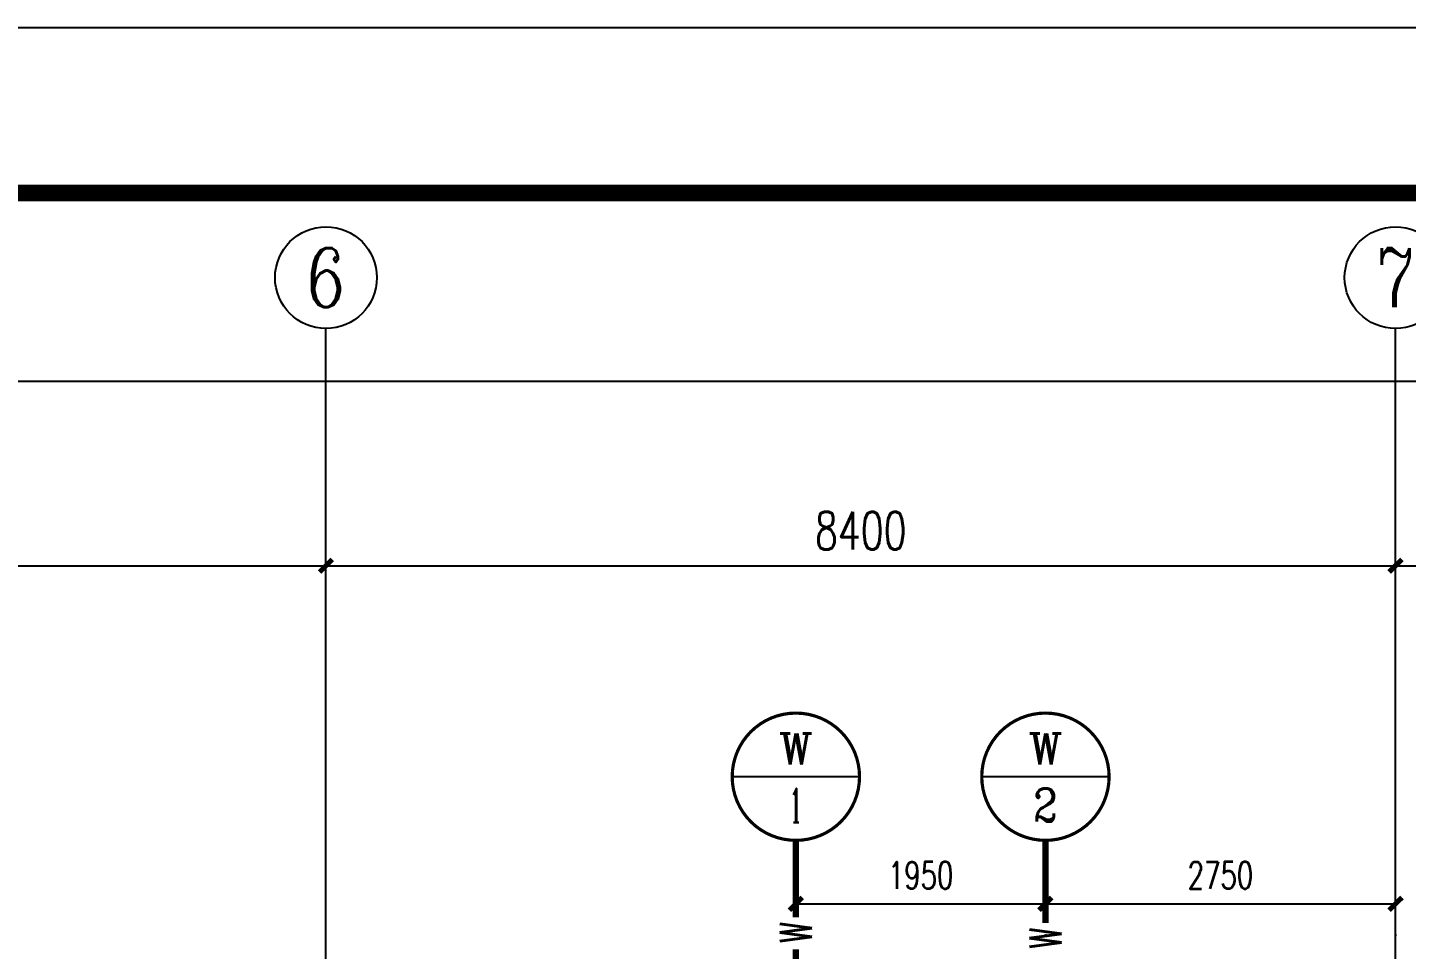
# Model space of a CAD drawing. Extents: x 817814 to 953178, y -139555 to 106956.
# Drawn here: x 893150 to 903978, y 99713 to 106956 of the extents above; entities that cross this region are included whole.
import ezdxf
from ezdxf.enums import TextEntityAlignment as Align

# ---------------------------------------------------------------- set-up
doc = ezdxf.new("R2010")
doc.units = 0
doc.header["$LTSCALE"] = 1000
doc.header["$MEASUREMENT"] = 0
doc.linetypes.add('DASH', pattern=[0.35, 0.25, -0.1])
for name, color, linetype in [('AXIS', 3, 'Continuous'), ('AXIS_TEXT', 7, 'Continuous'), ('BTTK', 7, 'Continuous'), ('DOTE', 8, 'Continuous'), ('P-ANNO-DIMS', 4, 'Continuous'), ('P-DOMS-IDEN', 4, 'Continuous'), ('PUB_DIM', 3, 'Continuous'), ('PUB_TITLE', 4, 'Continuous')]:
    doc.layers.add(name, color=color, linetype=linetype)
doc.layers.add('P-DOMS-PIPE', color=2, linetype='DASH', lineweight=50)
doc.layers.add('建筑底图', color=6, linetype='Continuous', plot=False)
doc.styles.add('_TCH_AXIS', font='COMPLEX', dxfattribs={"bigfont": 'GBCBIG'})
doc.styles.add('_TCH_DIM_T3', font='SIMPLEX', dxfattribs={"width": 0.705882, "bigfont": 'GBCBIG'})
doc.styles.add('_TWT_CIRCLE', font='COMPLEX', dxfattribs={"width": 1.1, "height": 3, "bigfont": 'HZTXT'})
doc.styles.add('_TWT_PIPETEXT', font='SIMPLEX', dxfattribs={"width": 0.8, "height": 2.5, "bigfont": 'HZTXT'})
doc.styles.add('COMPLEX', font='COMPLEX')
doc.styles.add('HZ(TK)', font='geniso.shx', dxfattribs={"width": 0.9, "bigfont": 'hztxt.shx'})
doc.dimstyles.new('_TCH_ARCH&&100', dxfattribs={"dimtxt": 297.5, "dimasz": 100, "dimexe": 250, "dimexo": 300, "dimgap": 126.25, "dimtad": 1, "dimdec": 0, "dimzin": 0, "dimdsep": 46, "dimtxsty": '_TCH_DIM_T3', "dimblk": 'ARCHTICK', "dimcen": 0.09, "dimclrt": 7, "dimazin": 2, "dimtfac": 1, "dimtdec": 0, "dimtix": 1, "dimtmove": 2, "dimatfit": 3, "dimfxl": 100, "dimtolj": 1, "dimtzin": 0, "dimarcsym": 0})
doc.dimstyles.new('_TWT_ARCH&&100', dxfattribs={"dimtxt": 212.5, "dimasz": 100, "dimexe": 250, "dimexo": 300, "dimgap": 118.75, "dimtad": 1, "dimdec": 0, "dimzin": 0, "dimdsep": 46, "dimtxsty": '_TCH_DIM_T3', "dimblk": 'ARCHTICK', "dimcen": 0.09, "dimclrt": 7, "dimazin": 2, "dimtfac": 1, "dimtdec": 0, "dimtix": 1, "dimtmove": 2, "dimatfit": 3, "dimfxl": 1, "dimtolj": 1, "dimtzin": 0, "dimarcsym": 0})

# ---------------------------------------------------------------- blocks, each defined once
blk = doc.blocks.new('vhtemplate_2019年新竖式图框_A1')
at = {"layer": 'PUB_TITLE', "color": 7}
blk.add_lwpolyline([(0, 594), (841, 594), (841, 0), (0, 0)], close=True, dxfattribs=at)
at = {"layer": 'PUB_TITLE', "const_width": 1}
blk.add_lwpolyline([(25, 10), (831, 10), (831, 584), (25, 584)], close=True, dxfattribs=at)
at = {"layer": 'BTTK', "color": 4, "style": 'HZ(TK)', "width": 0.9}
for tag, p in [('合作单位_001', (795.825, 509.442)), ('建设单位_001', (795.854, 207.442)), ('工程名称_001', (795.621, 174.442)), ('子项名称_001', (805.708, 157.942)), ('图纸名称_001', (795.446, 138.942))]:
    blk.add_attdef(tag, p, '', height=3.5, dxfattribs=at)
for tag, p in [('注册证书号', (808.5, 279)), ('注册印章号', (808.5, 271)), ('设计号', (806, 193)), ('图别', (789.75, 34)), ('图号', (822.25, 34)), ('版本号', (789.75, 26)), ('日期', (822.25, 26))]:
    blk.add_attdef(tag, text='', height=3.5, dxfattribs=at).set_placement(p, align=Align.MIDDLE)
blk = doc.blocks.new('_ArchTick')
at = {"color": 0, "linetype": 'ByBlock', "const_width": 0.4}
blk.add_lwpolyline([(-0.5, -0.5), (0.5, 0.5)], dxfattribs=at)
blk = doc.blocks.new('*D240')
at = {"layer": 'Defpoints', "color": 0, "transparency": 16777216}
for p in [(572721, 120106), (517921, 117911), (572721, 117911)]:
    blk.add_point(p, dxfattribs=at)
at = {"layer": 'PUB_DIM', "color": 0, "lineweight": -2, "transparency": 16777216}
for p, q in [((517921, 118211), (517921, 120356)), ((572721, 118211), (572721, 120356)), ((517921, 120106), (572721, 120106))]:
    blk.add_line(p, q, dxfattribs=at)
at = {"layer": 'PUB_DIM', "color": 0, "lineweight": -2, "transparency": 16777216, "xscale": 100, "yscale": 100, "zscale": 100, "rotation": 180}
blk.add_blockref('_ArchTick', (517921, 120106), dxfattribs=at)
at = {"layer": 'PUB_DIM', "color": 0, "lineweight": -2, "transparency": 16777216, "xscale": 100, "yscale": 100, "zscale": 100}
blk.add_blockref('_ArchTick', (572721, 120106), dxfattribs=at)
at = {"layer": 'PUB_DIM', "color": 7, "transparency": 16777216, "insert": (545321, 120381), "char_height": 297.5, "attachment_point": 5, "style": '_TCH_DIM_T3'}
blk.add_mtext('\\A1;54800', dxfattribs=at)
blk = doc.blocks.new('*D258')
at = {"layer": 'Defpoints', "color": 0, "transparency": 16777216}
for p in [(555821, 118656), (547421, 117011), (555821, 117011)]:
    blk.add_point(p, dxfattribs=at)
at = {"layer": 'PUB_DIM', "color": 0, "lineweight": -2, "transparency": 16777216}
for p, q in [((547421, 117311), (547421, 118906)), ((555821, 117311), (555821, 118906)), ((547421, 118656), (555821, 118656))]:
    blk.add_line(p, q, dxfattribs=at)
at = {"layer": 'PUB_DIM', "color": 0, "lineweight": -2, "transparency": 16777216, "xscale": 100, "yscale": 100, "zscale": 100, "rotation": 180}
blk.add_blockref('_ArchTick', (547421, 118656), dxfattribs=at)
at = {"layer": 'PUB_DIM', "color": 0, "lineweight": -2, "transparency": 16777216, "xscale": 100, "yscale": 100, "zscale": 100}
blk.add_blockref('_ArchTick', (555821, 118656), dxfattribs=at)
at = {"layer": 'PUB_DIM', "color": 7, "transparency": 16777216, "insert": (551621, 118931), "char_height": 297.5, "attachment_point": 5, "style": '_TCH_DIM_T3'}
blk.add_mtext('\\A1;8400', dxfattribs=at)
blk = doc.blocks.new('*D259')
at = {"layer": 'Defpoints', "color": 0, "transparency": 16777216}
for p in [(564221, 118656), (555821, 117011), (564221, 117011)]:
    blk.add_point(p, dxfattribs=at)
at = {"layer": 'PUB_DIM', "color": 0, "lineweight": -2, "transparency": 16777216}
for p, q in [((555821, 117311), (555821, 118906)), ((564221, 117311), (564221, 118906)), ((555821, 118656), (564221, 118656))]:
    blk.add_line(p, q, dxfattribs=at)
at = {"layer": 'PUB_DIM', "color": 0, "lineweight": -2, "transparency": 16777216, "xscale": 100, "yscale": 100, "zscale": 100, "rotation": 180}
blk.add_blockref('_ArchTick', (555821, 118656), dxfattribs=at)
at = {"layer": 'PUB_DIM', "color": 0, "lineweight": -2, "transparency": 16777216, "xscale": 100, "yscale": 100, "zscale": 100}
blk.add_blockref('_ArchTick', (564221, 118656), dxfattribs=at)
at = {"layer": 'PUB_DIM', "color": 7, "transparency": 16777216, "insert": (560021, 118931), "char_height": 297.5, "attachment_point": 5, "style": '_TCH_DIM_T3'}
blk.add_mtext('\\A1;8400', dxfattribs=at)
blk = doc.blocks.new('*D260')
at = {"layer": 'Defpoints', "color": 0, "transparency": 16777216}
for p in [(572621, 118656), (564221, 117011), (572621, 117011)]:
    blk.add_point(p, dxfattribs=at)
at = {"layer": 'PUB_DIM', "color": 0, "lineweight": -2, "transparency": 16777216}
for p, q in [((564221, 117311), (564221, 118906)), ((572621, 117311), (572621, 118906)), ((564221, 118656), (572621, 118656))]:
    blk.add_line(p, q, dxfattribs=at)
at = {"layer": 'PUB_DIM', "color": 0, "lineweight": -2, "transparency": 16777216, "xscale": 100, "yscale": 100, "zscale": 100, "rotation": 180}
blk.add_blockref('_ArchTick', (564221, 118656), dxfattribs=at)
at = {"layer": 'PUB_DIM', "color": 0, "lineweight": -2, "transparency": 16777216, "xscale": 100, "yscale": 100, "zscale": 100}
blk.add_blockref('_ArchTick', (572621, 118656), dxfattribs=at)
at = {"layer": 'PUB_DIM', "color": 7, "transparency": 16777216, "insert": (568421, 118931), "char_height": 297.5, "attachment_point": 5, "style": '_TCH_DIM_T3'}
blk.add_mtext('\\A1;8400', dxfattribs=at)
blk = doc.blocks.new('_AXISO')
blk.add_circle((0, 0), 0.5)
at = {"layer": 'AXIS_TEXT', "style": 'COMPLEX', "width": 1.041667}
blk.add_attdef('A', text='', height=0.56, dxfattribs=at).set_placement((-0.25, -0.28), (0.25, -0.28), align=Align.FIT)
blk = doc.blocks.new('*D455')
at = {"layer": 'Defpoints', "color": 0, "transparency": 16777216}
for p in [(899183, 100133), (901143, 100133), (901143, 100071)]:
    blk.add_point(p, dxfattribs=at)
at = {"layer": 'P-ANNO-DIMS', "color": 0, "lineweight": -2, "transparency": 16777216}
for p, q in [((899183, 100071), (901143, 100071)), ((899183, 99833), (899183, 99821)), ((901143, 99833), (901143, 99821))]:
    blk.add_line(p, q, dxfattribs=at)
at = {"layer": 'P-ANNO-DIMS', "color": 0, "lineweight": -2, "transparency": 16777216, "xscale": 100, "yscale": 100, "zscale": 100, "rotation": 180}
blk.add_blockref('_ArchTick', (899183, 100071), dxfattribs=at)
at = {"layer": 'P-ANNO-DIMS', "color": 0, "lineweight": -2, "transparency": 16777216, "xscale": 100, "yscale": 100, "zscale": 100}
blk.add_blockref('_ArchTick', (901143, 100071), dxfattribs=at)
at = {"layer": 'P-ANNO-DIMS', "color": 7, "transparency": 16777216, "insert": (900163, 100296), "char_height": 212.5, "attachment_point": 5, "style": '_TCH_DIM_T3'}
blk.add_mtext('\\A1;1950', dxfattribs=at)
blk = doc.blocks.new('*D456')
at = {"layer": 'Defpoints', "color": 0, "transparency": 16777216}
for p in [(901143, 100133), (903893, 100133), (903893, 100071)]:
    blk.add_point(p, dxfattribs=at)
at = {"layer": 'P-ANNO-DIMS', "color": 0, "lineweight": -2, "transparency": 16777216}
for p, q in [((901143, 100071), (903893, 100071)), ((901143, 99833), (901143, 99821)), ((903893, 99833), (903893, 99821))]:
    blk.add_line(p, q, dxfattribs=at)
at = {"layer": 'P-ANNO-DIMS', "color": 0, "lineweight": -2, "transparency": 16777216, "xscale": 100, "yscale": 100, "zscale": 100, "rotation": 180}
blk.add_blockref('_ArchTick', (901143, 100071), dxfattribs=at)
at = {"layer": 'P-ANNO-DIMS', "color": 0, "lineweight": -2, "transparency": 16777216, "xscale": 100, "yscale": 100, "zscale": 100}
blk.add_blockref('_ArchTick', (903893, 100071), dxfattribs=at)
at = {"layer": 'P-ANNO-DIMS', "color": 7, "transparency": 16777216, "insert": (902518, 100296), "char_height": 212.5, "attachment_point": 5, "style": '_TCH_DIM_T3'}
blk.add_mtext('\\A1;2750', dxfattribs=at)
blk = doc.blocks.new('xdzcdxcvf')
at = {"layer": 'AXIS'}
for p, q in [((555821.4, 117010.8), (555821.4, 120519.2)), ((564221.4, 117010.8), (564221.4, 120519.2))]:
    blk.add_line(p, q, dxfattribs=at)
at = {"layer": 'DOTE'}
for p, q in [((555821.4, 52467.1), (555821.4, 117010.8)), ((564221.4, 52467.1), (564221.4, 117010.8))]:
    blk.add_line(p, q, dxfattribs=at)
at = {"layer": 'AXIS'}
ref = blk.add_blockref('_AXISO', (555821.4, 120919.2), dxfattribs=dict(at, xscale=800, yscale=800, zscale=800))
ref.add_attrib('A', '6', dxfattribs={"layer": 'AXIS_TEXT', "height": 465.9, "style": '_TCH_AXIS'}).set_placement((555666.1, 120686.2), (555976.7, 120686.2), align=Align.FIT)
ref = blk.add_blockref('_AXISO', (564221.4, 120919.2), dxfattribs=dict(at, xscale=800, yscale=800, zscale=800))
ref.add_attrib('A', '7', dxfattribs={"layer": 'AXIS_TEXT', "height": 465.9, "style": '_TCH_AXIS'}).set_placement((564066.1, 120686.2), (564376.7, 120686.2), align=Align.FIT)
at = {"layer": 'PUB_DIM'}
for p1, p2, distance, picture, middle in [((517921.4, 117910.8), (572721.4, 117910.8), 2194.7, '*D240', (545321.4, 120380.6)), ((547421.4, 117010.8), (555821.4, 117010.8), 1644.7, '*D258', (551621.4, 118930.6)), ((555821.4, 117010.8), (564221.4, 117010.8), 1644.7, '*D259', (560021.4, 118930.6)), ((564221.4, 117010.8), (572621.4, 117010.8), 1644.7, '*D260', (568421.4, 118930.6))]:
    dim = blk.add_aligned_dim(p1=p1, p2=p2, distance=distance, dimstyle='_TCH_ARCH&&100', dxfattribs=at)
    dim.commit()
    dim.dimension.update_dxf_attribs({"geometry": picture, "text_midpoint": middle})

msp = doc.modelspace()

# ---------------------------------------------------------------- linework, layer by layer
at = {"layer": 'P-DOMS-IDEN'}
for p, q in [((899683.4, 101069.8), (898683.4, 101069.8)), ((901643.4, 101069.8), (900643.4, 101069.8))]:
    msp.add_line(p, q, dxfattribs=at)
at = {"layer": 'P-DOMS-IDEN', "const_width": 25}
for points in [[(899683.4, 101069.8, 1), (898683.4, 101069.8, 1)], [(901643.4, 101069.8, 1), (900643.4, 101069.8, 1)]]:
    msp.add_lwpolyline(points, format="xyb", close=True, dxfattribs=at)
at = {"layer": 'P-DOMS-PIPE', "const_width": 50}
for points in [[(899183.4, 99965.4), (899183.4, 100569.8)], [(901143.4, 99920.9), (901143.4, 100569.8)], [(899183.4, 97309.2), (899183.4, 99713)]]:
    msp.add_lwpolyline(points, dxfattribs=at)

# ---------------------------------------------------------------- block references
at = {"xscale": 130, "yscale": 130, "zscale": 130}
msp.add_blockref('vhtemplate_2019年新竖式图框_A1', (843848.3, 29735.7), dxfattribs=at)
at = {"layer": '建筑底图'}
msp.add_blockref('xdzcdxcvf', (339672, -15928.4), dxfattribs=at)

# ---------------------------------------------------------------- texts
at = {"layer": 'P-DOMS-IDEN', "color": 7, "style": '_TWT_CIRCLE'}
for s, height, p, p2 in [('W', 243.9, (899049.2, 101164.9), (899317.6, 101164.9)), ('W', 243.9, (901009.2, 101164.9), (901277.6, 101164.9)), ('1', 269, (899134.1, 100709.3), (899232.7, 100709.3)), ('2', 258.7, (901048.5, 100718.2), (901238.3, 100718.2))]:
    msp.add_text(s, height=height, dxfattribs=at).set_placement(p, p2, align=Align.FIT)
at = {"layer": 'P-DOMS-IDEN', "style": '_TWT_PIPETEXT', "width": 0.64}
for p in [(899308.4, 99763), (901268.4, 99718.5)]:
    msp.add_text('W', height=250, rotation=90, dxfattribs=at).set_placement(p)

# ---------------------------------------------------------------- dimensions: what is measured, and where the dimension line sits
at = {"layer": 'P-ANNO-DIMS'}
dim = msp.add_aligned_dim(p1=(899183.4, 100132.6), p2=(901143.4, 100132.6), distance=-61.8, text='1950', dimstyle='_TWT_ARCH&&100', dxfattribs=at)
dim.commit()
dim.dimension.update_dxf_attribs({"geometry": '*D455', "text_midpoint": (900163.4, 100295.7)})
dim = msp.add_aligned_dim(p1=(901143.4, 100132.6), p2=(903893.4, 100132.6), distance=-61.8, dimstyle='_TWT_ARCH&&100', dxfattribs=at)
dim.commit()
dim.dimension.update_dxf_attribs({"geometry": '*D456', "text_midpoint": (902518.4, 100295.7)})

doc.saveas('drawing.dxf')
